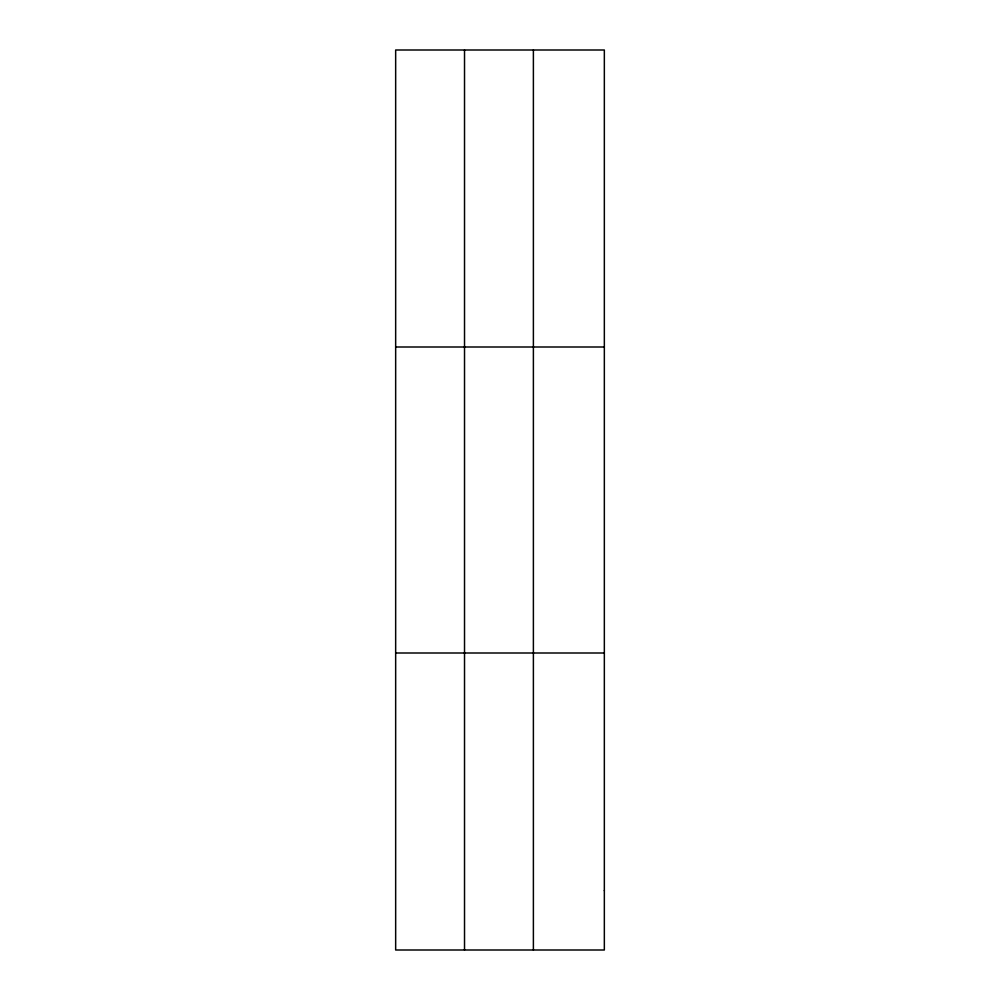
<?xml version="1.0" encoding="UTF-8"?>
<svg xmlns="http://www.w3.org/2000/svg" width="1000" height="1000" viewBox="0 0 1000 1000"><rect width="100%" height="100%" fill="white"/><g stroke="black" fill="none" stroke-linecap="round" stroke-linejoin="round"><path stroke-width="1.5" d="M464.525 950L464.525 50M533.387 950L533.387 50M395.662 347L604.338 347M395.662 653L604.338 653M604.338 890.6L604.338 950L395.662 950L395.662 50L604.338 50L604.338 890.6"/></g></svg>
